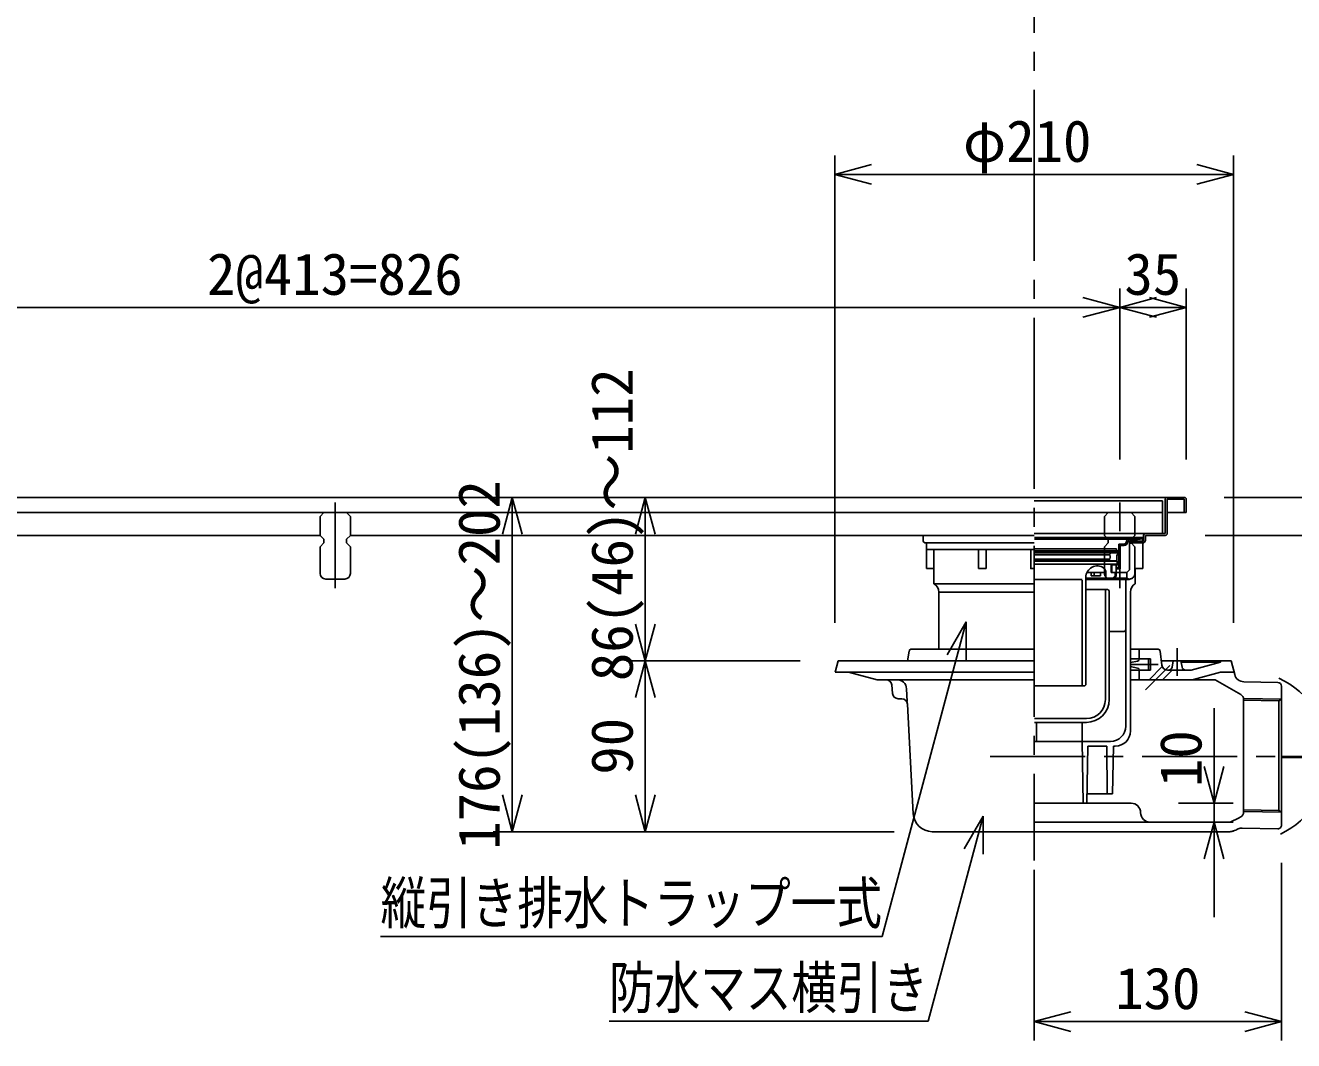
# Model space of a CAD drawing. Units: millimetres, scale not verified. Extents: x -1365 to 1365, y -930 to 870.
# Drawn here: x -224 to 444, y -283 to 251 of the extents above; entities that cross this region are included whole.
import ezdxf
from ezdxf.enums import TextEntityAlignment as Align

# ---------------------------------------------------------------- set-up
doc = ezdxf.new("R2010")
doc.units = ezdxf.units.MM
doc.header["$LTSCALE"] = 10
for name, pattern in [('CHAIN1', [8, 5, -1, 1, -1]), ('CHAIN2', [12, 9, -1, 1, -1]), ('DASHED2', [3, 2, -1])]:
    doc.linetypes.add(name, pattern=pattern)
for name, color, linetype in [('0-0_計極細', 2, 'Continuous'), ('0-1_計細線', 3, 'Continuous'), ('0-5_寸法線', 7, 'Continuous')]:
    doc.layers.add(name, color=color, linetype=linetype)
doc.styles.add('ＭＳ ゴシック', font='')
doc.styles.get('ＭＳ ゴシック').set_extended_font_data('MS Gothic')

msp = doc.modelspace()

# ---------------------------------------------------------------- linework, layer by layer
at = {"layer": '0-0_計極細', "linetype": 'CHAIN2'}
msp.add_line((307.61, 577.48), (307.61, -188.09), dxfattribs=at)
at = {"layer": '0-0_計極細', "linetype": 'CHAIN1'}
for p, q in [((-60.39, -44.77), (-60.39, 0.28)), ((382.84, -76.38), (382.84, -90.99)), ((358.31, -84.98), (372.82, -84.98)), ((379.08, -85.54), (366.24, -98.38)), ((284.4, -133.48), (458.03, -133.48))]:
    msp.add_line(p, q, dxfattribs=at)
at = {"layer": '0-0_計極細', "linetype": 'DASHED2'}
msp.add_line((352.61, -44.77), (352.61, 0.28), dxfattribs=at)
at = {"layer": '0-0_計極細'}
for p, q in [((307.81, -18.07), (364.71, -18.07)), ((307.81, -19.07), (357.79, -19.07)), ((357.79, -19.07), (364.71, -18.09)), ((357.79, -35.09), (357.79, -19.78)), ((357.88, -19.76), (364.71, -18.79)), ((364.71, -33.92), (364.71, -18.07)), ((351.31, -25.97), (307.81, -25.97)), ((307.81, -26.17), (351.96, -26.17)), ((308.01, -24.07), (351.01, -24.07)), ((308.01, -25.07), (351.61, -25.07)), ((347.06, -27.17), (347.56, -26.67)), ((347.56, -26.17), (347.56, -26.67)), ((351.01, -25.07), (351.01, -24.07)), ((351.16, -27.67), (351.96, -26.17)), ((351.31, -25.97), (351.31, -25.07)), ((352.11, -24.57), (352.11, -21.57)), ((352.11, -21.57), (354.06, -21.57)), ((352.11, -33.87), (352.11, -23.32)), ((352.81, -34.57), (352.81, -23.32)), ((355.05, -21.57), (353.86, -21.57)), ((355.05, -22.27), (353.86, -22.27)), ((307.81, -27.17), (347.06, -27.17)), ((307.81, -29.47), (347.06, -29.47)), ((307.81, -30.47), (351.16, -30.47)), ((351.31, -30.57), (307.81, -30.57)), ((351.31, -32.07), (307.81, -32.07)), ((347.56, -27.67), (347.06, -27.17)), ((347.56, -27.67), (347.56, -28.97)), ((347.56, -29.97), (347.56, -30.47)), ((348.06, -36.47), (348.06, -32.07)), ((348.06, -32.57), (352.11, -32.57)), ((348.56, -36.47), (348.56, -32.57)), ((350.81, -38.57), (350.81, -32.57)), ((351.16, -27.67), (351.16, -30.47)), ((351.31, -32.07), (351.31, -30.57)), ((334.81, -40.57), (334.81, -39.1)), ((334.81, -39.48), (356.31, -39.48)), ((335.36, -36.57), (345.3, -36.57)), ((337.59, -38.27), (337.59, -36.57)), ((337.59, -38.27), (342.59, -38.27)), ((339.09, -38.27), (339.09, -36.57)), ((342.59, -38.27), (342.59, -36.57)), ((345.31, -39.47), (345.31, -36.47)), ((350.31, -36.47), (348.06, -36.47)), ((349.98, -38.57), (350.81, -38.57)), ((350.31, -37.47), (350.31, -36.47)), ((350.81, -33.87), (352.11, -33.87)), ((350.81, -34.57), (352.81, -34.57)), ((350.81, -36.57), (356.31, -36.57)), ((357.79, -35.09), (356.31, -36.57)), ((356.31, -39.48), (356.31, -36.57)), ((357.79, -40.28), (356.31, -39.48)), ((360.81, -34.48), (364.71, -34.48)), ((360.81, -42.48), (360.81, -34.48)), ((364.53, -34.48), (364.71, -34.3)), ((364.71, -34.48), (364.71, -33.92)), ((307.81, -40.28), (332.81, -40.28)), ((332.81, -95.27), (332.81, -40.57)), ((346.06, -45.48), (334.67, -45.48)), ((334.71, -40.28), (357.79, -40.28)), ((334.81, -95.27), (334.81, -40.57)), ((345.06, -103.48), (345.06, -46.48)), ((347.06, -103.48), (347.06, -46.48)), ((355.81, -66.56), (355.81, -40.28)), ((358.31, -119.98), (358.31, -46.81)), ((355.81, -117.48), (355.81, -66.56)), ((347.06, -67.55), (354.93, -67.55)), ((347.06, -103.48), (347.06, -76.48)), ((333.81, -96.27), (307.81, -96.27)), ((334.8, -95.4), (334.8, -95.4)), ((307.81, -113.48), (335.06, -113.48)), ((307.81, -115.48), (335.06, -115.48)), ((308.8, -124.98), (308.74, -115.49)), ((332.81, -125.48), (332.81, -115.48)), ((335.06, -115.48), (332.81, -115.48)), ((332.81, -125.48), (307.81, -125.48)), ((347.81, -125.48), (332.81, -125.48)), ((333.31, -157.98), (332.81, -125.48)), ((335.81, -127.98), (345.81, -127.98)), ((346.06, -152.98), (345.81, -127.98)), ((348.91, -152.98), (349.31, -127.98)), ((349.31, -127.98), (350.31, -127.98)), ((335.39, -152.98), (348.91, -152.98))]:
    msp.add_line(p, q, dxfattribs=at)
for points in [[(347.56, -29.97), (347.06, -29.47), (347.56, -28.97)], [(307.81, -157.98), (332.36, -157.98), (335.31, -157.98), (335.81, -127.98)]]:
    msp.add_lwpolyline(points, dxfattribs=at)
for centre, radius, start, end in [((357.79, -20.82), 1.75, 90, 175.84901), ((357.79, -20.82), 1.05, 90, 175.84901), ((351.61, -24.57), 0.5, 270, 360), ((353.86, -23.32), 1.75, 90, 180), ((353.86, -23.32), 1.05, 90, 180), ((355.05, -20.57), 1, 270, 356.64911), ((355.05, -20.57), 1.7, 270, 356.64911), ((340.81, -39.1), 6, 55.16629, 180), ((342.31, -36.47), 3, 0, 50.0295), ((348.31, -37.47), 2, 270, 360), ((346.06, -46.48), 1, 90, 180), ((346.06, -46.48), 1, 0, 90), ((363.31, -46.81), 5, 120, 180), ((354.81, -66.56), 1, 277.18076, 360), ((333.81, -95.27), 1, 180, 270), ((333.81, -95.27), 1, 270, 360), ((335.06, -103.48), 10, 270, 360), ((335.06, -103.48), 12, 270, 360), ((347.81, -117.48), 8, 270, 360), ((350.31, -119.98), 8, 270, 360), ((309.3, -124.98), 0.5, 180.39514, 270)]:
    msp.add_arc(centre, radius, start, end, dxfattribs=at)
at = {"layer": '0-1_計細線'}
for p, q in [((307.61, 1.12), (375.11, 1.12)), ((375.11, 1.12), (375.11, -15.98)), ((376.61, 2.02), (376.61, -15.98)), ((387.61, -4.98), (387.61, 2.02)), ((-508.39, -4.98), (307.61, -4.98)), ((-66.39, -4.99), (-68.39, -6.99)), ((-66.39, -4.99), (-54.39, -4.99)), ((-52.39, -6.99), (-54.39, -4.99)), ((307.61, -4.88), (375.11, -4.88)), ((386.61, -4.98), (387.61, -4.98)), ((-68.39, -16.99), (-68.39, -6.99)), ((-52.39, -16.99), (-52.39, -6.99)), ((-465.39, -16.98), (-68.39, -16.98)), ((-68.39, -16.99), (-66.39, -18.99)), ((-66.39, -18.99), (-66.39, -20.99)), ((-52.39, -16.99), (-54.39, -18.99)), ((-54.39, -18.99), (-54.39, -20.99)), ((-52.39, -16.98), (307.61, -16.98)), ((249.11, -17.48), (249.11, -19.48)), ((307.61, -15.98), (375.11, -15.98)), ((365.11, -17.48), (365.11, -19.48)), ((366.11, -17.48), (366.11, -19.48)), ((376.61, -15.98), (366.61, -15.98)), ((366.61, -16.98), (376.61, -16.98)), ((-66.39, -20.99), (-68.39, -22.99)), ((-68.39, -22.99), (-68.39, -36.99)), ((-54.39, -20.99), (-52.39, -22.99)), ((-52.39, -22.99), (-52.39, -36.99)), ((250.61, -20.98), (307.61, -20.98)), ((250.91, -34.48), (250.91, -20.98)), ((307.81, -24.48), (250.91, -24.48)), ((254.81, -42.48), (254.81, -24.48)), ((278.31, -34.48), (278.31, -24.48)), ((282.31, -34.48), (282.31, -24.48)), ((364.71, -20.4), (357.78, -21.2)), ((364.61, -20.98), (358.61, -20.98)), ((-65.39, -39.99), (-55.39, -39.99)), ((254.81, -34.48), (250.91, -34.48)), ((282.31, -34.48), (278.31, -34.48)), ((307.81, -42.48), (254.81, -42.48)), ((257.31, -76.98), (257.31, -46.81)), ((307.81, -46.81), (257.31, -46.81)), ((241.74, -77.87), (240.96, -82.98)), ((307.8, -76.98), (242.73, -76.98)), ((358.31, -76.98), (372.95, -76.98)), ((362.84, -76.98), (362.84, -81.98)), ((373.94, -77.87), (374.8, -85.32)), ((204.34, -82.98), (202.84, -88.98)), ((307.8, -82.98), (204.34, -82.98)), ((358.31, -81.98), (366.84, -81.98)), ((362.84, -81.98), (358.31, -81.98)), ((362.04, -83.14), (358.31, -83.89)), ((362.04, -86.82), (358.31, -86.07)), ((362.84, -81.98), (368.84, -81.98)), ((362.84, -82.16), (362.84, -81.98)), ((367.84, -82.98), (367.84, -86.98)), ((374.99, -86.09), (368.1, -92.98)), ((368.84, -81.98), (368.84, -87.98)), ((374.53, -82.98), (411.34, -82.98)), ((380.84, -82.98), (380.25, -86.33)), ((384.84, -82.98), (385.45, -86.34)), ((384.99, -83.8), (405.07, -83.8)), ((390.18, -87.98), (405.77, -83.8)), ((405.77, -83.8), (405.84, -82.98)), ((411.34, -82.98), (413.17, -90.3)), ((307.8, -88.98), (202.84, -88.98)), ((224.84, -92.98), (209.91, -88.98)), ((307.8, -92.98), (224.84, -92.98)), ((235.41, -92.98), (230.89, -92.98)), ((358.31, -87.98), (366.84, -87.98)), ((364.7, -92.98), (358.31, -92.98)), ((362.84, -87.8), (362.84, -87.98)), ((362.84, -87.98), (362.84, -92.98)), ((362.84, -92.98), (402.91, -92.98)), ((380.17, -87.98), (375.17, -92.98)), ((377.78, -87.98), (382.84, -87.98)), ((382.84, -87.98), (390.18, -87.98)), ((386.1, -92.98), (390.84, -92.98)), ((416.34, -100.74), (402.91, -92.98)), ((232.96, -100.24), (232.57, -95.72)), ((240.76, -104.38), (240.41, -97.71)), ((435.88, -94.43), (417.93, -94.09)), ((437.84, -96.43), (437.84, -169.45)), ((237.85, -102.98), (235.95, -102.98)), ((243.95, -163.52), (240.84, -105.82)), ((436.34, -104.15), (417.82, -103.79)), ((437.84, -103.17), (417.84, -102.79)), ((417.84, -103.33), (417.84, -162.63)), ((437.84, -103.17), (436.34, -104.15)), ((436.34, -104.15), (436.34, -161.76)), ((307.81, -157.98), (358.62, -157.98)), ((307.81, -157.98), (338.13, -157.98)), ((437.84, -162.79), (417.84, -162.4)), ((436.34, -161.76), (417.86, -161.4)), ((437.84, -162.79), (436.34, -161.76)), ((410.64, -172.98), (253.93, -172.98)), ((410.05, -167.98), (307.8, -167.98)), ((435.81, -171.45), (417.17, -171.09))]:
    msp.add_line(p, q, dxfattribs=at)
at = {"layer": '0-1_計細線', "linetype": 'DASHED2'}
for p, q in [((346.61, -4.99), (344.61, -6.99)), ((346.61, -4.99), (358.61, -4.99)), ((360.61, -6.99), (358.61, -4.99)), ((344.61, -16.99), (344.61, -6.99)), ((360.61, -16.99), (360.61, -6.99)), ((344.61, -22.99), (344.61, -36.99)), ((360.61, -22.99), (360.61, -36.99)), ((347.61, -39.99), (357.61, -39.99))]:
    msp.add_line(p, q, dxfattribs=at)
at = {"layer": '0-1_計細線'}
for points in [[(386.61, 3.02), (377.61, 3.02), (-507.39, 3.02)], [(377.61, -4.98), (386.61, -4.98), (386.61, 2.02), (377.61, 2.02), (377.61, -15.98)], [(364.61, -19.98), (358.61, -19.98), (358.61, -20.98)], [(307.81, -34.48), (305.81, -34.48), (305.81, -24.48)], [(368.84, -87.98), (362.84, -87.98), (358.31, -87.98)], [(391.49, -92.81), (405.77, -88.98), (412.84, -88.98)]]:
    msp.add_lwpolyline(points, dxfattribs=at)
at = {"layer": '0-1_計細線', "linetype": 'DASHED2'}
for points in [[(344.61, -16.99), (346.61, -18.99), (346.61, -20.99), (344.61, -22.99)], [(360.61, -16.99), (358.61, -18.99), (358.61, -20.99), (360.61, -22.99)]]:
    msp.add_lwpolyline(points, dxfattribs=at)
at = {"layer": '0-1_計細線'}
for centre, radius, start, end in [((377.61, 2.02), 1, 90, 180), ((386.61, 2.02), 1, 0, 90), ((248.61, -17.48), 0.5, 0, 90), ((250.61, -19.48), 1.5, 180, 270), ((364.61, -19.48), 1.5, 270, 360), ((364.61, -19.48), 0.5, 270, 360), ((366.61, -17.48), 1.5, 90, 180), ((366.61, -17.48), 0.5, 90, 180), ((376.61, -15.98), 1, 270, 360), ((-65.39, -36.99), 3, 180, 270), ((-55.39, -36.99), 3, 270, 360), ((252.31, -46.81), 5, 0, 60), ((242.73, -77.98), 1, 90, 173.4802), ((372.95, -77.98), 1, 6.5198, 90), ((361.84, -82.16), 1, 281.30993, 360), ((366.84, -82.98), 1, 0, 90), ((377.78, -84.98), 3, 186.5198, 270), ((378.28, -85.98), 2, 270, 350.0212), ((387.42, -85.98), 2, 190.32905, 270), ((229.58, -95.98), 3, 5, 90), ((235.41, -97.98), 5, 3.08199, 90), ((361.84, -87.8), 1, 0, 78.69007), ((366.84, -86.98), 1, 270, 360), ((418.03, -89.09), 5, 194.03624, 268.9), ((435.84, -96.43), 2, 0, 88.9), ((235.95, -99.98), 3, 185, 270), ((237.85, -105.98), 3, 3.08199, 90), ((414.84, -103.33), 3, 0, 60.23101), ((358.62, -162.98), 5, 0, 90), ((253.93, -162.98), 10, 183.08199, 270), ((368.62, -162.98), 5, 180, 270), ((393.99, -126.17), 45, 292.48305, 299.76899), ((414.84, -162.63), 3, 299.76899, 360), ((410.05, -164.98), 3, 270, 292.48305), ((410.64, -167.98), 5, 270, 291.71126), ((393.99, -126.17), 50, 291.71126, 294.81818), ((417.08, -176.09), 5, 88.9, 114.81818), ((435.84, -169.45), 2, 268.9, 360)]:
    msp.add_arc(centre, radius, start, end, dxfattribs=at)
at = {"layer": '0-1_計細線', "linetype": 'DASHED2'}
for centre, start, end in [((347.61, -36.99), 180, 270), ((357.61, -36.99), 270, 360)]:
    msp.add_arc(centre, 3, start, end, dxfattribs=at)
at = {"layer": '0-5_寸法線'}
for p, q in [((202.61, -62.98), (202.61, 183.02)), ((412.61, -62.98), (412.61, 183.02)), ((202.61, 173.02), (221.92, 178.2)), ((412.61, 173.02), (393.29, 178.2)), ((202.61, 173.02), (221.92, 167.84)), ((202.61, 173.02), (412.61, 173.02)), ((412.61, 173.02), (393.29, 167.84)), ((352.61, 103.02), (333.29, 108.2)), ((352.61, 23.02), (352.61, 113.02)), ((352.61, 103.02), (371.92, 108.2)), ((387.61, 103.02), (368.29, 108.2)), ((387.61, 23.02), (387.61, 113.02)), ((-473.39, 103.02), (352.61, 103.02)), ((352.61, 103.02), (333.29, 97.84)), ((352.61, 103.02), (371.92, 97.84)), ((352.61, 103.02), (387.61, 103.02)), ((387.61, 103.02), (368.29, 97.84)), ((287.61, 3.02), (22.84, 3.02)), ((32.84, 3.02), (27.66, -16.3)), ((32.84, 3.02), (38.01, -16.3)), ((32.84, -172.98), (32.84, 3.02)), ((287.61, 3.02), (92.84, 3.02)), ((102.84, 3.02), (97.66, -16.3)), ((102.84, 3.02), (108.01, -16.3)), ((102.84, -82.98), (102.84, 3.02)), ((407.61, 3.02), (497.61, 3.02)), ((397.61, -16.98), (497.61, -16.98)), ((102.84, -82.98), (97.66, -63.66)), ((102.84, -82.98), (108.01, -63.66)), ((271.85, -62.57), (261.85, -79.89)), ((271.85, -62.57), (271.85, -82.57)), ((184.34, -82.98), (92.84, -82.98)), ((102.84, -82.98), (97.66, -102.3)), ((102.84, -82.98), (108.01, -102.3)), ((102.84, -172.98), (102.84, -82.98)), ((402.3, -217.98), (402.3, -107.98)), ((437.79, -133.48), (473, -133.48)), ((402.3, -157.98), (397.12, -138.66)), ((402.3, -157.98), (407.47, -138.66)), ((437.79, -133.86), (472.99, -134.54)), ((32.84, -172.98), (27.66, -153.66)), ((32.84, -172.98), (38.01, -153.66)), ((102.84, -172.98), (97.66, -153.66)), ((102.84, -172.98), (108.01, -153.66)), ((383.62, -157.98), (412.3, -157.98)), ((280.7, -164.74), (270.7, -182.06)), ((280.7, -164.74), (280.7, -184.74)), ((233.93, -172.98), (22.84, -172.98)), ((233.93, -172.98), (92.84, -172.98)), ((383.62, -167.98), (412.3, -167.98)), ((402.3, -167.98), (397.12, -187.3)), ((402.3, -167.98), (407.47, -187.3)), ((307.61, -192.98), (307.61, -282.98)), ((437.84, -189.45), (437.84, -282.98)), ((307.61, -272.98), (326.92, -267.8)), ((307.61, -272.98), (326.92, -278.16)), ((307.61, -272.98), (437.84, -272.98)), ((437.84, -272.98), (418.53, -267.8)), ((437.84, -272.98), (418.53, -278.16))]:
    msp.add_line(p, q, dxfattribs=at)
for points in [[(271.85, -62.57), (227.49, -228.13), (-36.51, -228.13)], [(280.7, -164.74), (251.77, -272.69), (83.77, -272.69)]]:
    msp.add_lwpolyline(points, dxfattribs=at)
for start, end in [(0, 65.80413), (295.52224, 358.9)]:
    msp.add_arc((417.79, -133.48), 45.2, start, end, dxfattribs=at)

# ---------------------------------------------------------------- texts
at = {"layer": '0-5_寸法線', "style": 'ＭＳ ゴシック'}
for s, p in [('φ210', (270.11, 173.02)), ('2@413=826', (-127.89, 103.02)), ('35', (355.11, 103.02)), ('130', (350.23, -272.98))]:
    msp.add_text(s, height=21.99, dxfattribs=at).set_placement(p, align=Align.BOTTOM_LEFT)
for s, p in [('86(46)～112', (102.84, -93.73)), ('176(136)～202', (32.84, -182.48)), ('90', (102.84, -142.98)), ('10', (402.3, -149.47))]:
    msp.add_text(s, height=21.99, rotation=90, dxfattribs=at).set_placement(p, align=Align.BOTTOM_LEFT)
at = {"layer": '0-5_寸法線', "style": 'ＭＳ ゴシック', "width": 0.8}
for s, p in [('縦引き排水トラップ一式', (-36.51, -228.13)), ('防水マス横引き', (83.77, -272.69))]:
    msp.add_text(s, height=21.99, dxfattribs=at).set_placement(p, align=Align.BOTTOM_LEFT)

doc.saveas('drawing.dxf')
